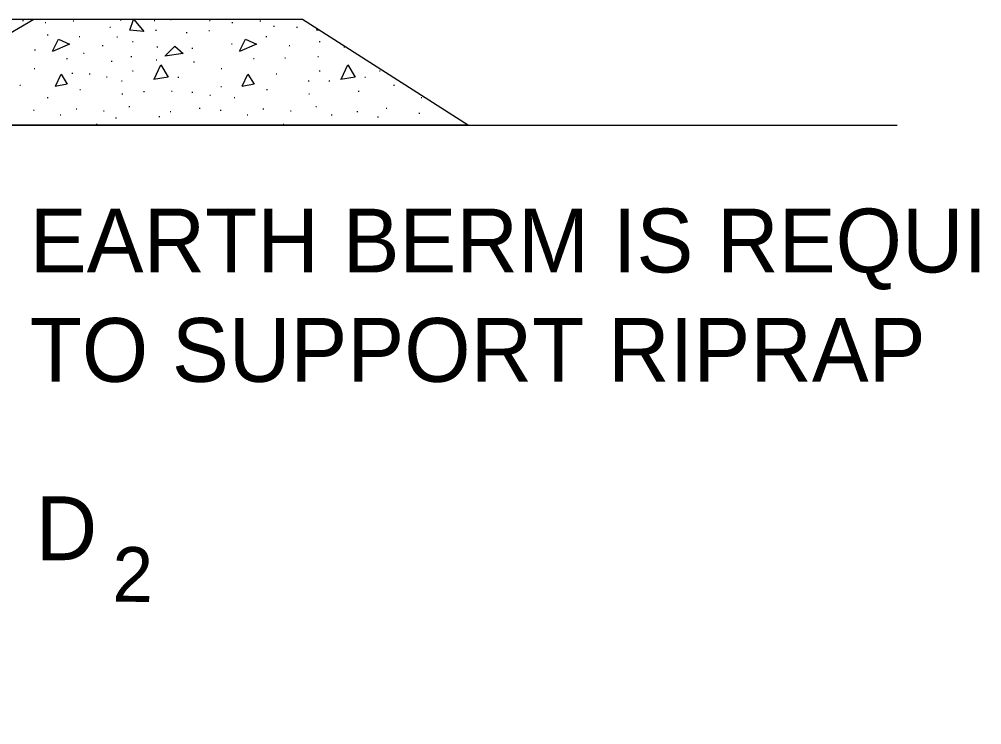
# Model space of a CAD drawing. Extents: x 0 to 2.83, y -0.12 to 1.83.
# Drawn here: x 2.2673 to 2.4433, y 1.4059 to 1.5349 of the extents above; entities that cross this region are included whole.
import ezdxf

# ---------------------------------------------------------------- set-up
doc = ezdxf.new("R2010")
doc.units = 0
for name, color, linetype in [('RD_Pr_Roadway_Dimensions', 7, 'Continuous'), ('RD_Pr_Roadway_Notes', 7, 'Continuous'), ('SH_General_Details', 7, 'Continuous')]:
    doc.layers.add(name, color=color, linetype=linetype)

msp = doc.modelspace()

# ---------------------------------------------------------------- linework, layer by layer
at = {"layer": 'SH_General_Details'}
for p, q in [((2.04649, 1.40588), (2.26992, 1.53487)), ((2.17525, 1.53487), (2.31902, 1.53487)), ((2.24992, 1.53487), (2.31902, 1.53487)), ((2.31902, 1.53487), (2.34943, 1.51552)), ((2.31902, 1.53487), (2.34943, 1.51552)), ((2.26786, 1.53462), (2.26801, 1.53462)), ((2.27196, 1.53427), (2.27211, 1.53427)), ((2.2771, 1.53456), (2.27724, 1.53456)), ((2.2838, 1.5334), (2.28395, 1.5334)), ((2.28573, 1.53475), (2.28588, 1.53475)), ((2.2919, 1.53462), (2.29204, 1.53462)), ((2.29488, 1.53481), (2.29503, 1.53481)), ((2.30204, 1.53462), (2.30219, 1.53462)), ((2.30614, 1.53427), (2.30629, 1.53427)), ((2.31127, 1.53456), (2.31142, 1.53456)), ((2.31375, 1.53359), (2.3139, 1.53359)), ((2.31798, 1.5334), (2.31813, 1.5334)), ((2.27238, 1.53205), (2.27253, 1.53205)), ((2.27819, 1.53173), (2.27834, 1.53173)), ((2.28509, 1.53167), (2.28524, 1.53167)), ((2.29218, 1.53289), (2.29233, 1.53289)), ((2.2978, 1.53244), (2.29795, 1.53244)), ((2.30191, 1.53279), (2.30206, 1.53279)), ((2.31236, 1.53173), (2.31251, 1.53173)), ((2.28242, 1.53006), (2.28257, 1.53006)), ((2.28795, 1.53083), (2.2881, 1.53083)), ((2.29244, 1.52981), (2.29259, 1.52981)), ((2.29883, 1.52961), (2.29898, 1.52961)), ((2.30604, 1.53038), (2.30619, 1.53038)), ((2.3166, 1.53006), (2.31675, 1.53006)), ((2.32212, 1.53083), (2.32227, 1.53083)), ((2.32662, 1.52981), (2.32677, 1.52981)), ((2.27007, 1.52926), (2.27022, 1.52926)), ((2.27899, 1.52865), (2.27914, 1.52865)), ((2.28766, 1.52807), (2.28781, 1.52807)), ((2.3158, 1.52782), (2.31595, 1.52782)), ((2.32184, 1.52807), (2.32198, 1.52807)), ((2.27591, 1.52772), (2.27606, 1.52772)), ((2.28409, 1.52721), (2.28424, 1.52721)), ((2.29228, 1.52743), (2.29243, 1.52743)), ((2.29912, 1.52711), (2.29927, 1.52711)), ((2.31009, 1.52772), (2.31024, 1.52772)), ((2.26997, 1.5259), (2.27012, 1.5259)), ((2.27687, 1.52503), (2.27702, 1.52503)), ((2.28005, 1.52487), (2.2802, 1.52487)), ((2.2832, 1.52433), (2.28334, 1.52433)), ((2.28794, 1.52542), (2.28809, 1.52542)), ((2.30415, 1.5259), (2.3043, 1.5259)), ((2.31423, 1.52487), (2.31438, 1.52487)), ((2.32212, 1.52542), (2.32227, 1.52542)), ((2.33314, 1.52542), (2.33328, 1.52542)), ((2.26735, 1.52285), (2.2675, 1.52285)), ((2.28592, 1.52362), (2.28607, 1.52362)), ((2.29626, 1.52426), (2.29641, 1.52426)), ((2.30411, 1.52256), (2.30426, 1.52256)), ((2.3201, 1.52362), (2.32025, 1.52362)), ((2.32389, 1.52362), (2.32404, 1.52362)), ((2.33044, 1.52426), (2.33059, 1.52426)), ((2.3357, 1.52285), (2.33585, 1.52285)), ((2.27832, 1.52202), (2.27847, 1.52202)), ((2.28602, 1.52125), (2.28617, 1.52125)), ((2.29, 1.52166), (2.29015, 1.52166)), ((2.29507, 1.5217), (2.29522, 1.5217)), ((2.29883, 1.52157), (2.29898, 1.52157)), ((2.3021, 1.52102), (2.30225, 1.52102)), ((2.31249, 1.52202), (2.31264, 1.52202)), ((2.3202, 1.52125), (2.32035, 1.52125)), ((2.32925, 1.5217), (2.3294, 1.5217)), ((2.27238, 1.52054), (2.27253, 1.52054)), ((2.30656, 1.52054), (2.3067, 1.52054)), ((2.34073, 1.52054), (2.34088, 1.52054)), ((2.26984, 1.51823), (2.26999, 1.51823)), ((2.27472, 1.51739), (2.27487, 1.51739)), ((2.27764, 1.51849), (2.27779, 1.51849)), ((2.28265, 1.5181), (2.2828, 1.5181)), ((2.2873, 1.5189), (2.28745, 1.5189)), ((2.29482, 1.518), (2.29496, 1.518)), ((2.30018, 1.51861), (2.30033, 1.51861)), ((2.30402, 1.51823), (2.30417, 1.51823)), ((2.3089, 1.51739), (2.30905, 1.51739)), ((2.31182, 1.51849), (2.31197, 1.51849)), ((2.31683, 1.5181), (2.31698, 1.5181)), ((2.32148, 1.5189), (2.32163, 1.5189)), ((2.32431, 1.51739), (2.32446, 1.51739)), ((2.32899, 1.518), (2.32914, 1.518)), ((2.33435, 1.51861), (2.3345, 1.51861)), ((2.34035, 1.51771), (2.3405, 1.51771)), ((2.21564, 1.51552), (2.42778, 1.51552)), ((2.34943, 1.51552), (2.21613, 1.51552)), ((2.23696, 1.51552), (2.42778, 1.51552)), ((2.28133, 1.51569), (2.28148, 1.51569)), ((2.28486, 1.51688), (2.28501, 1.51688)), ((2.28573, 1.51553), (2.28588, 1.51553)), ((2.29279, 1.51707), (2.29294, 1.51707)), ((2.29488, 1.5156), (2.29503, 1.5156)), ((2.31551, 1.51569), (2.31566, 1.51569)), ((2.31991, 1.51553), (2.32006, 1.51553)), ((2.32906, 1.5156), (2.32921, 1.5156)), ((2.33278, 1.51701), (2.33293, 1.51701)), ((2.42076, 1.51546), (2.31588, 1.51546))]:
    msp.add_line(p, q, dxfattribs=at)
for points in [[(2.28828, 1.53479), (2.29004, 1.53266), (2.2875, 1.53285), (2.28813, 1.53483)], [(2.32167, 1.53285), (2.32176, 1.53313)], [(2.32227, 1.53281), (2.32167, 1.53285)], [(2.27336, 1.52904), (2.27445, 1.53124), (2.27643, 1.53031), (2.27334, 1.52899)], [(2.29393, 1.52818), (2.29572, 1.52997), (2.29722, 1.52859), (2.29389, 1.5281)], [(2.30754, 1.52904), (2.30863, 1.53124), (2.31061, 1.53031), (2.30752, 1.52899)], [(2.29194, 1.52395), (2.29314, 1.52653), (2.29449, 1.52429), (2.2918, 1.52384)], [(2.32612, 1.52395), (2.32732, 1.52653), (2.32866, 1.52429), (2.32597, 1.52384)], [(2.27385, 1.52264), (2.2749, 1.52481), (2.27602, 1.52298), (2.27383, 1.52257)], [(2.30803, 1.52264), (2.30907, 1.52481), (2.3102, 1.52298), (2.30801, 1.52257)], [(2.2881, 1.51552), (2.28813, 1.51561)], [(2.28828, 1.51558), (2.28833, 1.51552)], [(2.32228, 1.51552), (2.32231, 1.51561)], [(2.32246, 1.51558), (2.3225, 1.51552)]]:
    msp.add_lwpolyline(points, dxfattribs=at)

# ---------------------------------------------------------------- texts
at = {"layer": 'RD_Pr_Roadway_Dimensions'}
msp.add_text('(  ); D', height=0.011667, dxfattribs=at).set_placement((2.24251, 1.43597))
msp.add_text('2', height=0.01, rotation=359.5212, dxfattribs=at).set_placement((2.28424, 1.42839))
at = {"layer": 'RD_Pr_Roadway_Notes'}
for s, p in [('EARTH BERM IS REQUIRED', (2.26917, 1.48858)), ('TO SUPPORT RIPRAP', (2.26917, 1.46858))]:
    msp.add_text(s, height=0.0116667, dxfattribs=at).set_placement(p)

doc.saveas('drawing.dxf')
